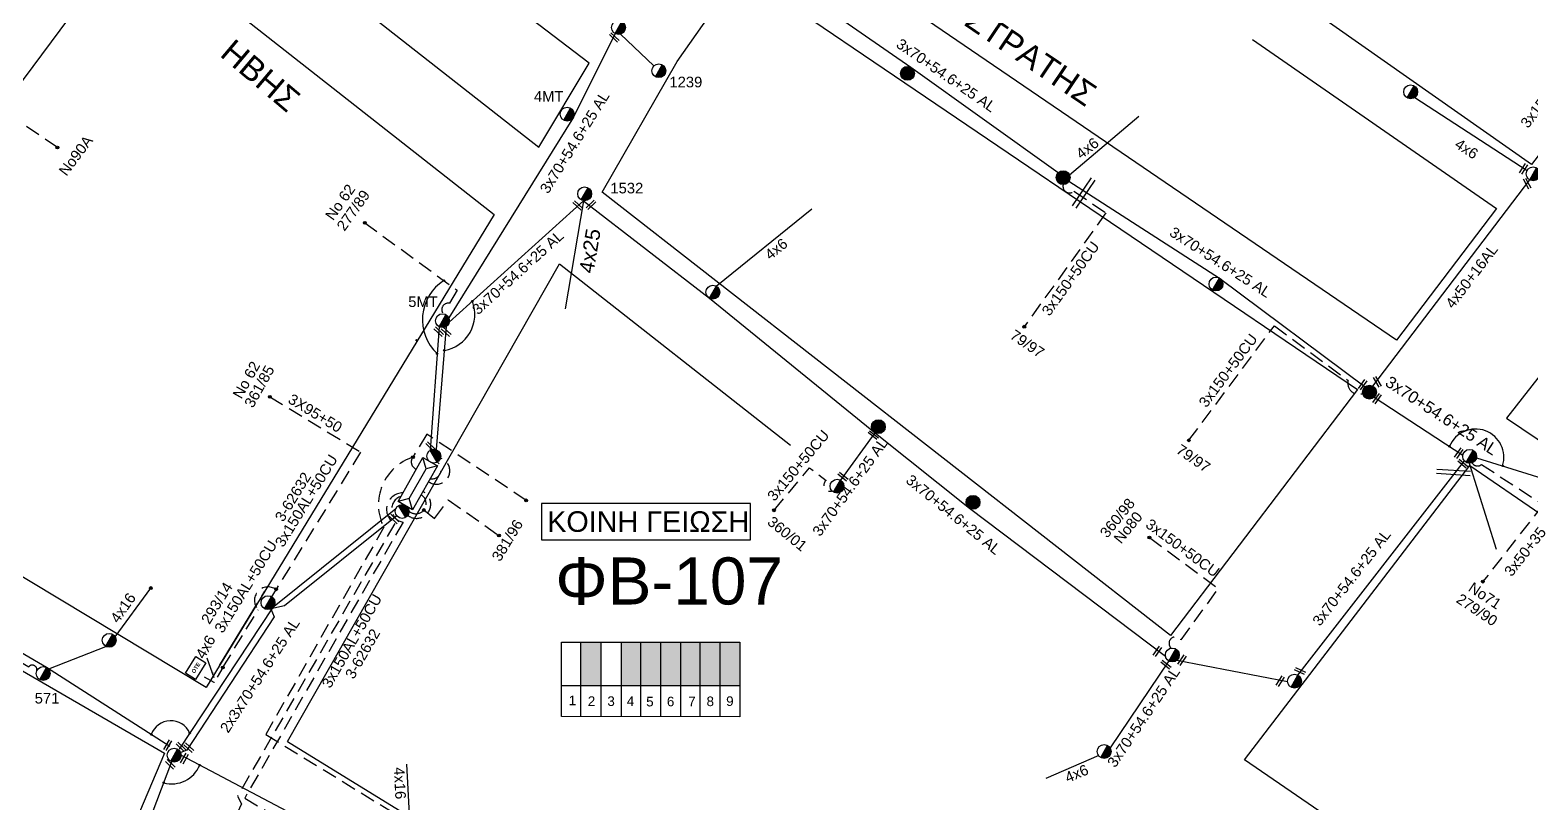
# Model space of a CAD drawing. Header units: millimetres. Extents: x 1421 to 7149, y 883 to 1925.
# Drawn here: x 6022 to 6277.3, y 1490.2 to 1621.6 of the extents above; entities that cross this region are included whole.
import ezdxf
from ezdxf.enums import TextEntityAlignment as Align

# ---------------------------------------------------------------- set-up
doc = ezdxf.new("R2010")
doc.units = ezdxf.units.MM
doc.linetypes.add('DASHED', pattern=[19.05, 12.7, -6.35])
for name, color, linetype in [('4x6', 7, 'SYN_LINE'), ('Pillar', 7, 'Continuous'), ('Pillar OTE', 7, 'Continuous'), ('Άγνωστα', 7, 'Continuous'), ('Γυμνά εναέρια ΧΤ και ΦΟΠ (3Φ)   4x50+16AL', 7, 'Continuous'), ('Εναέρια παροχή ΧΤ 4x16', 7, 'SYN_LINE'), ('Εναέρια παροχή ΧΤ 4x25', 7, 'SYN_LINE'), ('Επιγραφές - Σχήματα', 7, 'Continuous'), ('Καλωδια Χ.Τ. 3x50+35', 7, 'Continuous'), ('Καλωδια ΧΤ  3X95+50', 7, 'Continuous'), ('Καλώδια ΧΤ   3x150+50CU', 7, 'DASHED'), ('Καλώδια ΧΤ   3x150AL+50CU', 7, 'DASHED'), ('Μηχανική τομή', 7, 'Continuous'), ('Στύλος Ξύλινος', 7, 'Continuous'), ('Στύλος Ξύλινος @ 1', 7, 'Continuous'), ('Στύλος ΦΜ', 7, 'Continuous'), ('Στύλος ΦΜ @ 1', 7, 'Continuous'), ('Συνδέσεις', 7, 'Continuous'), ('Συνεστραμμένα ΧΤ   3x70+54.6+25 AL', 7, 'SYN_LINE'), ('Τομή', 7, 'Continuous'), ('Υποσταθμός εναέριος 2 στύλων', 7, 'Continuous'), ('Υποσταθμός πόλεως', 7, 'Continuous'), ('Υπόβαθρο ΔΕΗ', 7, 'Continuous'), ('Υπόγεια καλώδια Παροχών ΧΤ   4x6', 7, 'DASHED')]:
    doc.layers.add(name, color=color, linetype=linetype)
doc.styles.add('arial', font='ARIAL.TTF')
doc.styles.get("Standard").update_dxf_attribs({"font": 'ARIAL.TTF'})
doc.linetypes.add('SYN_LINE', pattern='A,0.5,-0.0001,["/\\/\\/\\/",Standard,S=0.1,R=0,X=0,Y=-0.05],-0.25', length=0.7501)
doc.dimstyles.new('ISO-25', dxfattribs={"dimtxt": 2.5, "dimasz": 2.5, "dimexe": 1.25, "dimexo": 0.625, "dimtad": 1, "dimtxsty": 'Standard', "dimcen": 2.5, "dimadec": 0, "dimazin": 0, "dimtfac": 1, "dimtmove": 0, "dimatfit": 3, "dimfxl": 1, "dimarcsym": 0})

# ---------------------------------------------------------------- blocks, each defined once
blk = doc.blocks.new('ΥΠΑΡΧΩΝ ΤΣΙΜΕΝΤΕΝΙΟΣ ΣΤΥΛΟΣ')
at = {"layer": 'Στύλος ΦΜ'}
blk.add_hatch(color=256, dxfattribs=at).paths.add_polyline_path([(-1.29, -2.28, 0.574793), (2.62, 0, 0.268822), (1.3, 2.27)])
blk.add_line((-1.29, -2.28), (1.3, 2.27), dxfattribs=at)
blk.add_circle((0, 0), 2.62, dxfattribs=at)
at = {"layer": 'Στύλος ΦΜ', "flags": 4}
for tag, p in [('ΑΡΙΘΜΟΣ', (-4.68, 8.05)), ('ΤΥΠΟΣ', (-4.91, 3.03))]:
    blk.add_attdef(tag, p, '', height=4, dxfattribs=at)
blk = doc.blocks.new('ΥΠΑΡΧΩΝ ΞΥΛΙΝΟΣ ΣΤΥΛΟΣ')
at = {"layer": 'Στύλος Ξύλινος'}
h = blk.add_hatch(color=256, dxfattribs=at)
h.paths.add_polyline_path([(-2.62, 0, 0.270008), (-1.29, -2.28), (1.3, 2.27, 0.576266)])
h.paths.add_polyline_path([(-1.29, -2.28, 0.574793), (2.62, 0, 0.268822), (1.3, 2.27)])
blk.add_line((-1.29, -2.28), (1.3, 2.27), dxfattribs=at)
blk.add_circle((0, 0), 2.62, dxfattribs=at)
at = {"layer": 'Στύλος Ξύλινος', "flags": 4}
for tag, p in [('ΑΡΙΘΜΟΣ', (-4.91, 8.6)), ('ΤΥΠΟΣ', (-4.85, 3.39))]:
    blk.add_attdef(tag, p, '', height=4, dxfattribs=at)
blk = doc.blocks.new('ΥΠΟΣΤΑΘΜΟΣ ΕΝΑΕΡΙΟΣ ΕΠΙ 2 ΣΤΥΛΩΝ')
at = {"layer": 'Υποσταθμός εναέριος 2 στύλων', "linetype": 'Continuous'}
for points in [[(-11.97, -2.11, 0.574793), (-8.45, -0.07, 0.268822), (-9.64, 1.98)], [(9.68, -2.15, 0.574793), (13.19, -0.1, 0.268822), (12.01, 1.95)]]:
    blk.add_hatch(color=256, dxfattribs=at).paths.add_polyline_path(points)
for p, q in [((-11.97, -2.11), (-9.64, 1.98)), ((9.68, -2.15), (12.01, 1.95))]:
    blk.add_line(p, q, dxfattribs=at)
for centre in [(-10.81, -0.07), (10.84, -0.1)]:
    blk.add_circle(centre, 2.36, dxfattribs=at)
at = {"layer": 'Υποσταθμός πόλεως', "linetype": 'Continuous', "ltscale": 40}
blk.add_lwpolyline([(-8.57, 2.82), (8.57, 2.82), (8.57, -2.82), (-8.57, -2.82)], close=True, dxfattribs=at)
for points in [[(-5.75, 0), (-8.57, 2.82)], [(-8.57, -2.82), (-5.75, 0)], [(-5.75, 0), (5.75, 0)], [(5.75, 0), (8.57, 2.82)], [(8.57, -2.82), (5.75, 0)]]:
    blk.add_lwpolyline(points, dxfattribs=at)
at = {"layer": 'Υποσταθμός εναέριος 2 στύλων', "ltscale": 40, "flags": 1}
for tag, p in [('ΜΕΤΑΣΧΗΜΑΤΙΣΜΟΣ', (14.09, 2.51)), ('ΙΣΧΥΣ', (14.07, -0.28)), ('ΑΡΙΘΜΟΣ', (14.19, -3))]:
    blk.add_attdef(tag, p, '', height=1.8, dxfattribs=at)
blk = doc.blocks.new('_ΣΥΝΔΕΣΗ')
at = {"layer": 'Συνδέσεις', "linetype": 'SYN_LINE', "ltscale": 40}
blk.add_hatch(color=256, dxfattribs=at).paths.add_polyline_path([(0.5, -0.01, 1), (-0.5, -0.01, 1)])
at = {"layer": 'Συνδέσεις'}
blk.add_circle((0, -0.01), 0.5, dxfattribs=at)
blk = doc.blocks.new('ΜΗΧΑΝΙΚΗ ΤΟΜΗ')
at = {"layer": 'Μηχανική τομή', "ltscale": 40}
for p, q in [((-3.7, 1.2), (3.9, 1.2)), ((3.9, -0.4), (-3.7, -0.4))]:
    blk.add_line(p, q, dxfattribs=at)
blk = doc.blocks.new('ΤΟΜΗ')
at = {"layer": 'Τομή', "ltscale": 40}
for p, q in [((10.9, 0.2), (-12.1, 0.2)), ((10.9, -2.6), (-12.1, -2.6))]:
    blk.add_line(p, q, dxfattribs=at)
blk = doc.blocks.new('PILLAR ΟΤΕ')
at = {"layer": 'Pillar OTE', "ltscale": 40}
blk.add_lwpolyline([(-3.31, 2.02), (3.39, 2.02), (3.39, -1.99), (-3.31, -1.99)], close=True, dxfattribs=at)
at = {"layer": 'Pillar OTE', "insert": (-1.81, 0.71), "char_height": 1.3575, "width": 109.961, "attachment_point": 1}
blk.add_mtext('{\\fArial|b1|i0|c161|p34;OTE}', dxfattribs=at)

msp = doc.modelspace()

# ---------------------------------------------------------------- hatches: boundary and pattern name
at = {"layer": 'Pillar', "linetype": 'DASHED', "lineweight": -3, "ltscale": 0.2}
h = msp.add_hatch(color=27, dxfattribs=at)
h.dxf.hatch_style = 1
h.paths.add_polyline_path([(6115.73, 1510.17), (6119.12, 1510.16), (6119.12, 1517.54), (6115.73, 1517.54)])
h = msp.add_hatch(color=30, dxfattribs=at)
h.dxf.hatch_style = 1
h.paths.add_polyline_path([(6122.61, 1510.09), (6125.9, 1510.09), (6125.9, 1517.46), (6122.61, 1517.46)])
h = msp.add_hatch(color=5, dxfattribs=at)
h.dxf.hatch_style = 1
h.paths.add_polyline_path([(6129.29, 1517.52), (6125.91, 1517.52), (6125.91, 1510.15), (6129.29, 1510.15)])
h = msp.add_hatch(color=85, dxfattribs=at)
h.dxf.hatch_style = 1
h.paths.add_polyline_path([(6132.81, 1517.48), (6129.37, 1517.48), (6129.37, 1510.12), (6132.81, 1510.11)])
h = msp.add_hatch(color=6, dxfattribs=at)
h.dxf.hatch_style = 1
h.paths.add_polyline_path([(6136.09, 1517.52), (6132.7, 1517.52), (6132.7, 1510.14), (6136.09, 1510.13)])
h = msp.add_hatch(color=50, dxfattribs=at)
h.dxf.hatch_style = 1
h.paths.add_polyline_path([(6139.48, 1517.51), (6136.09, 1517.51), (6136.09, 1510.13), (6139.48, 1510.13)])
h = msp.add_hatch(color=133, dxfattribs=at)
h.dxf.hatch_style = 1
h.paths.add_polyline_path([(6142.76, 1517.53), (6139.38, 1517.53), (6139.38, 1510.15), (6142.76, 1510.14)])

# ---------------------------------------------------------------- linework, layer by layer
at = {"layer": '4x6', "color": 151, "lineweight": -3, "ltscale": 0.2}
msp.add_lwpolyline([(6257.53, 1610.13), (6276.64, 1597.7)], dxfattribs=at)
at = {"layer": '4x6', "color": 30, "lineweight": -3, "ltscale": 0.2}
msp.add_lwpolyline([(6198.8, 1596.99), (6210.63, 1606.94)], dxfattribs=at)
at = {"layer": '4x6', "color": 36, "lineweight": -3, "ltscale": 0.2}
for points in [[(6138.75, 1578.06), (6155, 1591.21)], [(6203.78, 1498.25), (6194.77, 1494.39)]]:
    msp.add_lwpolyline(points, dxfattribs=at)
at = {"layer": 'Pillar', "lineweight": -3, "ltscale": 40}
for points in [[(6112.4, 1504.9), (6112.4, 1517.54), (6142.74, 1517.54), (6142.74, 1504.87), (6112.4, 1504.9)], [(6115.73, 1504.9), (6115.73, 1517.54)], [(6119.17, 1504.89), (6119.17, 1517.54)], [(6122.61, 1504.89), (6122.61, 1517.54)], [(6125.91, 1504.89), (6125.91, 1517.54)], [(6129.29, 1504.88), (6129.29, 1517.54)], [(6132.69, 1504.88), (6132.69, 1517.54)], [(6136.03, 1504.88), (6136.03, 1517.54)], [(6139.41, 1504.87), (6139.42, 1517.54)], [(6112.4, 1510.18), (6142.74, 1510.15)]]:
    msp.add_lwpolyline(points, dxfattribs=at)
at = {"layer": 'Άγνωστα', "linetype": 'Continuous', "ltscale": 0.2}
for points in [[(6054.27, 1513.58), (6060.73, 1524.18)], [(6061.46, 1525.38), (6061.98, 1526.23)]]:
    msp.add_lwpolyline(points, dxfattribs=at)
at = {"layer": 'Γυμνά εναέρια ΧΤ και ΦΟΠ (3Φ)   4x50+16AL', "color": 151, "lineweight": -3, "ltscale": 0.2}
msp.add_lwpolyline([(6250.42, 1561.06), (6277.09, 1596.12)], dxfattribs=at)
at = {"layer": 'Γυμνά εναέρια ΧΤ και ΦΟΠ (3Φ)   4x50+16AL', "color": 6, "lineweight": -3, "ltscale": 0.1}
msp.add_lwpolyline([(6012.11, 1419.17), (6026.48, 1448.16), (6034.8, 1467.3), (6046.13, 1497.23)], dxfattribs=at)
at = {"layer": 'Εναέρια παροχή ΧΤ 4x16', "color": 133, "lineweight": -3, "ltscale": 10}
msp.add_lwpolyline([(6036.53, 1518.43), (6042.56, 1526.74)], dxfattribs=at)
at = {"layer": 'Εναέρια παροχή ΧΤ 4x16', "lineweight": -3, "ltscale": 0.1}
msp.add_lwpolyline([(6086.07, 1496.79), (6086.56, 1487.25)], dxfattribs=at)
at = {"layer": 'Εναέρια παροχή ΧΤ 4x25', "color": 36, "lineweight": -3, "ltscale": 0.2}
msp.add_lwpolyline([(6116.15, 1592.58), (6113.03, 1574.21)], dxfattribs=at)
at = {"layer": 'Επιγραφές - Σχήματα', "color": 190, "lineweight": -3}
msp.add_lwpolyline([(6109.03, 1534.96), (6144.54, 1534.96), (6144.54, 1541.13), (6109.03, 1541.13)], close=True, dxfattribs=at)
at = {"layer": 'Καλωδια Χ.Τ. 3x50+35', "color": 151, "linetype": 'DASHED', "lineweight": -3, "ltscale": 0.2}
msp.add_lwpolyline([(6267.29, 1548.01, 0.46441), (6268.89, 1547.73), (6279.4, 1540.93), (6269.13, 1527.83)], format="xyb", dxfattribs=at)
at = {"layer": 'Καλωδια ΧΤ  3X95+50', "color": 133, "linetype": 'DASHED', "lineweight": -3, "ltscale": 0.2}
msp.add_line((6062.82, 1559.23), (6078.25, 1549.83), dxfattribs=at)
at = {"layer": 'Καλώδια ΧΤ   3x150+50CU', "color": 6, "lineweight": -3, "ltscale": 0.2}
msp.add_lwpolyline([(6026.68, 1601.61), (6016.41, 1608.56, -0.639816), (6016.86, 1609.87)], format="xyb", dxfattribs=at)
at = {"layer": 'Καλώδια ΧΤ   3x150+50CU', "color": 151, "lineweight": -3, "ltscale": 0.2}
for points in [[(6197.74, 1595.32, 0.741533), (6199.58, 1594.18), (6205.02, 1590.49), (6191.13, 1571.16)], [(6219.12, 1551.85), (6233.66, 1571.31), (6246.2, 1562.04, 0.605024), (6248.68, 1559.8)]]:
    msp.add_lwpolyline(points, format="xyb", dxfattribs=at)
at = {"layer": 'Καλώδια ΧΤ   3x150+50CU', "color": 36, "lineweight": -3, "ltscale": 0.2, "flags": 128}
for points in [[(6148.56, 1539.95), (6154.62, 1547.18), (6157.41, 1545.03, 0.81894), (6158.42, 1543.24)], [(6212.4, 1535.31), (6224.11, 1526.69), (6217.78, 1517.96, 1.123943), (6216.1, 1516.52)]]:
    msp.add_lwpolyline(points, format="xyb", dxfattribs=at)
at = {"layer": 'Καλώδια ΧΤ   3x150AL+50CU', "color": 133, "lineweight": -3, "ltscale": 0.2}
msp.add_line((6078.25, 1549.83), (6063.1, 1525.25), dxfattribs=at)
at = {"layer": 'Καλώδια ΧΤ   3x150AL+50CU', "color": 30, "lineweight": -3, "ltscale": 0.2}
msp.add_lwpolyline([(6078.97, 1588.82), (6094.67, 1577.35), (6093.38, 1575.13, 0.710533), (6092.3, 1573.35)], format="xyb", dxfattribs=at)
at = {"layer": 'Καλώδια ΧΤ   3x150AL+50CU', "color": 5, "lineweight": -3, "ltscale": 0.2}
msp.add_lwpolyline([(6106.41, 1541.64), (6089.52, 1552.9), (6087.15, 1548.98), (6087.15, 1548.98, 0.518634), (6087.74, 1546.93)], format="xyb", dxfattribs=at)
at = {"layer": 'Καλώδια ΧΤ   3x150AL+50CU', "color": 50, "lineweight": -3, "ltscale": 0.2}
msp.add_lwpolyline([(6085.1, 1542.31, 0.791307), (6085.46, 1537.94), (6058.55, 1491.04), (6085.6, 1474.89, 0.797278), (6087.02, 1475.1)], format="xyb", dxfattribs=at)
at = {"layer": 'Καλώδια ΧΤ   3x150AL+50CU', "color": 6, "lineweight": -3, "ltscale": 0.2}
msp.add_lwpolyline([(6089.01, 1540.01), (6090.83, 1538.57), (6093.14, 1541.75), (6101.78, 1535.66)], dxfattribs=at)
at = {"layer": 'Καλώδια ΧΤ   3x150AL+50CU', "color": 85, "lineweight": -3, "ltscale": 0.2}
msp.add_lwpolyline([(6084.06, 1537.69), (6057.32, 1491.36), (6058, 1490.05), (6025.69, 1420.14), (6030.94, 1417.5)], dxfattribs=at)
at = {"layer": 'Καλώδια ΧΤ   3x150AL+50CU', "color": 5, "lineweight": -3, "ltscale": 0.2}
msp.add_lwpolyline([(6082.2, 1537.06), (6062.11, 1501.86), (6086.13, 1487.15)], dxfattribs=at)
at = {"layer": 'Καλώδια ΧΤ   3x150AL+50CU', "color": 133, "lineweight": -3, "ltscale": 0.2}
for points in [[(6054.83, 1513.24), (6060.81, 1523.05, -0.911595), (6063.86, 1526.48)], [(6007.7, 1501.31), (6016.46, 1516.44), (6021.81, 1513.34, -0.80533), (6023.18, 1512.7, 0.175937)]]:
    msp.add_lwpolyline(points, format="xyb", dxfattribs=at)
at = {"layer": 'Καλώδια ΧΤ   3x150AL+50CU', "color": 5, "lineweight": -3, "ltscale": 0.2}
msp.add_arc((6089.78, 1540.9), 8.5, 108.0093, 206.8576, dxfattribs=at)
at = {"layer": 'Καλώδια ΧΤ   3x150AL+50CU', "color": 85, "lineweight": -3, "ltscale": 0.2}
msp.add_arc((6085.46, 1540.11), 2.8, 90.2631, 240.0363, dxfattribs=at)
at = {"layer": 'Συνεστραμμένα ΧΤ   3x70+54.6+25 AL', "color": 30, "lineweight": -3, "ltscale": 20}
for points in [[(6196.87, 1597.31), (6171.85, 1615.24), (6145.73, 1633.29)], [(6114.44, 1606.8), (6093.25, 1572.65)], [(6091.59, 1571.16), (6090.08, 1550.17)]]:
    msp.add_lwpolyline(points, dxfattribs=at)
at = {"layer": 'Συνεστραμμένα ΧΤ   3x70+54.6+25 AL', "color": 30, "lineweight": -3, "ltscale": 10}
for points in [[(6121.52, 1621), (6114.44, 1606.8)], [(6122.44, 1620.89), (6128.11, 1615.48)]]:
    msp.add_lwpolyline(points, dxfattribs=at)
at = {"layer": 'Συνεστραμμένα ΧΤ   3x70+54.6+25 AL', "color": 151, "lineweight": -3, "ltscale": 20}
for points in [[(6198.73, 1595.89), (6224.31, 1579.43), (6249.11, 1560.96)], [(6250.65, 1559.18), (6265.73, 1549.34)], [(6266.81, 1547.94), (6271.37, 1533.35)], [(6268.04, 1548.88), (6289.52, 1542.18)]]:
    msp.add_lwpolyline(points, dxfattribs=at)
at = {"layer": 'Συνεστραμμένα ΧΤ   3x70+54.6+25 AL', "color": 36, "lineweight": -3, "ltscale": 20}
for points in [[(6093.33, 1571.95), (6116.15, 1592.58), (6137.59, 1576.02), (6166.09, 1552.84)], [(6092.83, 1571.2), (6091.09, 1550.26)], [(6166.09, 1552.84), (6181.83, 1540.29), (6215.15, 1515.14)], [(6237.68, 1511.93), (6265.99, 1548.35)], [(6215.73, 1514.34), (6205.73, 1499.57)], [(6217.1, 1514.49), (6235.91, 1510.84)]]:
    msp.add_lwpolyline(points, dxfattribs=at)
at = {"layer": 'Συνεστραμμένα ΧΤ   3x70+54.6+25 AL', "color": 36, "lineweight": -3, "ltscale": 12}
msp.add_lwpolyline([(6165.72, 1553.14), (6159.87, 1545.06)], dxfattribs=at)
at = {"layer": 'Συνεστραμμένα ΧΤ   3x70+54.6+25 AL', "color": 133, "linetype": 'SYN_LINE', "lineweight": -3, "ltscale": 20}
msp.add_lwpolyline([(6045.8, 1499.83), (6024.84, 1513.23), (5988.51, 1534.45), (5959.96, 1549.03)], dxfattribs=at)
at = {"layer": 'Συνεστραμμένα ΧΤ   3x70+54.6+25 AL', "color": 133, "lineweight": -3, "ltscale": 20}
msp.add_lwpolyline([(6084.22, 1540.22), (6063.25, 1523.36)], dxfattribs=at)
at = {"layer": 'Συνεστραμμένα ΧΤ   3x70+54.6+25 AL', "color": 6, "lineweight": -3, "ltscale": 20}
for points in [[(6084.42, 1539), (6065.33, 1523.7), (6062.97, 1523.18), (6063.56, 1521.85), (6048.71, 1499.2), (6046.55, 1498.34)], [(6047.72, 1498.31), (6088.61, 1476.74), (6123, 1454.25)]]:
    msp.add_lwpolyline(points, dxfattribs=at)
at = {"layer": 'Συνεστραμμένα ΧΤ   3x70+54.6+25 AL', "color": 133, "linetype": 'SYN_LINE', "lineweight": -3, "ltscale": 15}
msp.add_lwpolyline([(6063.25, 1523.36), (6047.4, 1499.38)], dxfattribs=at)
at = {"layer": 'Συνεστραμμένα ΧΤ   3x70+54.6+25 AL', "color": 133, "lineweight": -3, "ltscale": 10}
msp.add_lwpolyline([(6025.21, 1512.99), (6034.92, 1516.83)], dxfattribs=at)
at = {"layer": 'Συνεστραμμένα ΧΤ   3x70+54.6+25 AL', "color": 36, "linetype": 'DASHED', "lineweight": -3, "ltscale": 0.2}
msp.add_arc((6091.16, 1546.66), 2.27, 232.9959, 73.1445, dxfattribs=at)
at = {"layer": 'Συνεστραμμένα ΧΤ   3x70+54.6+25 AL', "color": 32, "linetype": 'DASHED', "lineweight": -3, "ltscale": 0.2}
msp.add_arc((6090.39, 1546.87), 1.56, 258.2488, 54.9592, dxfattribs=at)
at = {"layer": 'Συνεστραμμένα ΧΤ   3x70+54.6+25 AL', "color": 133, "linetype": 'DASHED', "lineweight": -3, "ltscale": 0.2}
msp.add_arc((6087.77, 1540.99), 2.41, 231.7796, 64.0484, dxfattribs=at)
at = {"layer": 'Συνεστραμμένα ΧΤ   3x70+54.6+25 AL', "color": 6, "linetype": 'DASHED', "lineweight": -3, "ltscale": 0.2}
msp.add_arc((6087.65, 1541.1), 1.74, 228.0527, 57.9479, dxfattribs=at)
at = {"layer": 'Υπόβαθρο ΔΕΗ', "lineweight": -3, "ltscale": 0.2}
for points in [[(6229.97, 1619.97), (6271.43, 1591.28), (6254.44, 1568.88), (6149.19, 1640.61), (6197, 1708.62), (6303.11, 1632.34), (6277.39, 1598.75), (6239.8, 1625.07)], [(6108.56, 1601.67), (6117.12, 1615.97), (6057.36, 1661.5), (6047.91, 1649.24), (6108.56, 1601.67)], [(5977.35, 1554.73), (6039.61, 1638.42), (6100.97, 1590.26), (6051.98, 1509.82), (5977.35, 1554.73)], [(6119.31, 1594.01), (6132.09, 1616.23), (6142.88, 1631.61), (6247.81, 1560.46), (6215.98, 1518.69), (6119.31, 1594.01)], [(6065.83, 1500.63), (6112.09, 1581.83), (6151.39, 1551.01)], [(6290.78, 1578.09), (6273.12, 1555.61), (6332.8, 1515.47), (6348.61, 1537.95), (6290.78, 1578.09)], [(6228.57, 1497.54), (6266.91, 1547.56)], [(6266.91, 1547.56), (6327.28, 1506.2)], [(6044.9, 1498.68), (6015.53, 1429.53), (5956.79, 1472.03), (5965.4, 1536.46), (5975.52, 1538.82), (6044.9, 1498.68)], [(6327.28, 1506.2), (6306.87, 1471.25), (6299.34, 1449.04), (6228.57, 1497.54)], [(6065.83, 1500.63), (6159.87, 1442.81), (6193.99, 1488.87)]]:
    msp.add_lwpolyline(points, dxfattribs=at)
at = {"layer": 'Υπόβαθρο ΔΕΗ', "lineweight": -3}
for centre, radius, start, end in [((6096.63, 1572.35), 7.87, 122.3833, 227.0368), ((6091.46, 1573.26), 6.22, 279.6044, 21.1142), ((6267.88, 1548.94), 4.82, 342.5358, 156.9074), ((6045.97, 1500.66), 3.53, 24.0277, 160.4462), ((6046.1, 1498.65), 5.2, 255.0662, 337.3162)]:
    msp.add_arc(centre, radius, start, end, dxfattribs=at)
at = {"layer": 'Υπόγεια καλώδια Παροχών ΧΤ   4x6', "color": 133, "lineweight": -3, "ltscale": 0.15}
msp.add_lwpolyline([(6054.83, 1513.24), (6053.34, 1510.66), (6050.81, 1512.11)], dxfattribs=at)

# ---------------------------------------------------------------- block references
at = {"layer": 'Pillar OTE', "xscale": 0.5, "yscale": 0.5, "zscale": 0.5, "rotation": 57.98941344499113}
msp.add_blockref('PILLAR ΟΤΕ', (6050.21, 1513.11), dxfattribs=at)
at = {"layer": 'Μηχανική τομή', "lineweight": -3}
for p, xscale, yscale, zscale, rotation in [((6121.3, 1620.25), 0.2499999999978416, 0.2499999999978416, 0.2499999999978416, 316.8685441953186), ((6275.95, 1598.06), 0.2499999999965427, 0.2499999999965427, 0.2499999999965427, 237.7496994233401), ((6276.55, 1595.46), 0.2499999999969007, 0.2499999999969007, 0.2499999999969007, 299.5896984961217), ((6115.11, 1591.72), 0.2499999999978415, 0.2499999999978415, 0.2499999999978415, 316.8685441953186), ((6117.37, 1591.96), 0.2499999999975578, 0.2499999999975578, 0.2499999999975578, 224.0036335082784), ((6091.45, 1570.26), 0.2499999999978415, 0.2499999999978415, 0.2499999999978415, 316.8685441953186), ((6092.71, 1570.26), 0.2499999999978415, 0.2499999999978415, 0.2499999999978415, 316.8685441953186), ((6251.08, 1561.76), 0.2499999999969007, 0.2499999999969007, 0.2499999999969007, 299.5896984961217), ((6248.6, 1561.38), 0.2499999999970767, 0.2499999999970767, 0.2499999999970767, 234.196456076747), ((6251.07, 1559.01), 0.2499999999970767, 0.2499999999970767, 0.2499999999970767, 234.196456076747), ((6165.52, 1552.78), 0.2499999999971829, 0.2499999999971829, 0.2499999999971829, 141.3609421066782), ((6090.07, 1550.74), 0.2499999999978415, 0.2499999999978415, 0.2499999999978415, 316.8685441953186), ((6264.96, 1549.74), 0.2499999999970767, 0.2499999999970767, 0.2499999999970767, 234.196456076747), ((6265.78, 1547.93), 0.2499999999966807, 0.2499999999966807, 0.2499999999966807, 139.9567812827366), ((6160.38, 1545.74), 0.2499999999971829, 0.2499999999971829, 0.2499999999971829, 141.3609421066782), ((6083.85, 1538.42), 0.2499999999978415, 0.2499999999978415, 0.2499999999978415, 316.8685441953186), ((6213.7, 1516.06), 0.2499999999970818, 0.2499999999970818, 0.2499999999970818, 235.878608052244), ((6215.3, 1513.79), 0.2499999999971829, 0.2499999999971829, 0.2499999999971829, 141.3609421066782), ((6217.88, 1514.54), 0.2499999999970818, 0.2499999999970818, 0.2499999999970818, 235.878608052244), ((6234.58, 1510.98), 0.2499999999970818, 0.2499999999970818, 0.2499999999970818, 235.878608052244), ((6238.09, 1512.72), 0.249999999997282, 0.249999999997282, 0.249999999997282, 155.1788894390162), ((6045.35, 1500.11), 0.2499999999982921, 0.2499999999982921, 0.2499999999982921, 239.6355906988034), ((6047.62, 1499.71), 0.2499999999978415, 0.2499999999978415, 0.2499999999978415, 316.8685441953186), ((6048.22, 1497.8), 0.2499999999982921, 0.2499999999982921, 0.2499999999982921, 239.6355906988034), ((6048.94, 1499.55), 0.2499999999978415, 0.2499999999978415, 0.2499999999978415, 316.8685441953186), ((6045.81, 1496.72), 0.2499999999978415, 0.2499999999978415, 0.2499999999978415, 316.8685441953186)]:
    msp.add_blockref('ΜΗΧΑΝΙΚΗ ΤΟΜΗ', p, dxfattribs=dict(at, xscale=xscale, yscale=yscale, zscale=zscale, rotation=rotation))
at = {"layer": 'Στύλος Ξύλινος @ 1', "lineweight": -3, "ltscale": 40, "xscale": 0.4499999999998181, "yscale": 0.4499999999998181, "zscale": 0.4499999999998181}
for p in [(6171.26, 1614.22), (6197.73, 1596.5), (6249.83, 1560.04), (6166.31, 1554.16), (6182.41, 1541.31)]:
    msp.add_blockref('ΥΠΑΡΧΩΝ ΞΥΛΙΝΟΣ ΣΤΥΛΟΣ', p, dxfattribs=at)
at = {"layer": 'Στύλος ΦΜ @ 1', "lineweight": -3, "ltscale": 40}
ref = msp.add_blockref('ΥΠΑΡΧΩΝ ΤΣΙΜΕΝΤΕΝΙΟΣ ΣΤΥΛΟΣ', (6122.11, 1622.02), dxfattribs=dict(at, xscale=0.4499999999998181, yscale=0.4499999999998181, zscale=0.4499999999998181))
ref.add_attrib('ΑΡΙΘΜΟΣ', '3MT', (6120.09, 1628.92), dxfattribs={"layer": 'Στύλος ΦΜ', "height": 1.8, "flags": 4})
ref = msp.add_blockref('ΥΠΑΡΧΩΝ ΤΣΙΜΕΝΤΕΝΙΟΣ ΣΤΥΛΟΣ', (6128.97, 1614.67), dxfattribs=dict(at, xscale=0.4499999999998181, yscale=0.4499999999998181, zscale=0.4499999999998181))
ref.add_attrib('ΑΡΙΘΜΟΣ', '1239', (6130.77, 1611.85), dxfattribs={"layer": 'Στύλος ΦΜ', "height": 1.8, "flags": 4})
ref = msp.add_blockref('ΥΠΑΡΧΩΝ ΤΣΙΜΕΝΤΕΝΙΟΣ ΣΤΥΛΟΣ', (6113.37, 1607.28), dxfattribs=dict(at, xscale=0.4499999999998181, yscale=0.4499999999998181, zscale=0.4499999999998181))
ref.add_attrib('ΑΡΙΘΜΟΣ', '4MT', (6107.72, 1609.4), dxfattribs={"layer": 'Στύλος ΦΜ', "height": 1.8, "flags": 4})
at = {"layer": 'Στύλος ΦΜ @ 1', "lineweight": -3, "ltscale": 40, "xscale": 0.4499999999998181, "yscale": 0.4499999999998181, "zscale": 0.4499999999998181}
for p in [(6256.84, 1611.09), (6277.67, 1597.14), (6138.17, 1577.04), (6223.73, 1578.41), (6266.88, 1549.12), (6159.28, 1544.04), (6062.49, 1524.25), (6035.5, 1517.86), (6216.31, 1515.36), (6237.09, 1510.91), (6046.55, 1498.34), (6204.72, 1498.96)]:
    msp.add_blockref('ΥΠΑΡΧΩΝ ΤΣΙΜΕΝΤΕΝΙΟΣ ΣΤΥΛΟΣ', p, dxfattribs=at)
at = {"layer": 'Στύλος ΦΜ @ 1', "lineweight": -3, "ltscale": 40}
ref = msp.add_blockref('ΥΠΑΡΧΩΝ ΤΣΙΜΕΝΤΕΝΙΟΣ ΣΤΥΛΟΣ', (6116.35, 1593.74), dxfattribs=dict(at, xscale=0.4499999999998181, yscale=0.4499999999998181, zscale=0.4499999999998181))
ref.add_attrib('ΑΡΙΘΜΟΣ', '1532', (6120.73, 1593.82), dxfattribs={"layer": 'Στύλος ΦΜ', "height": 1.8, "flags": 4})
ref = msp.add_blockref('ΥΠΑΡΧΩΝ ΤΣΙΜΕΝΤΕΝΙΟΣ ΣΤΥΛΟΣ', (6092.17, 1572.18), dxfattribs=dict(at, xscale=0.4499999999998181, yscale=0.4499999999998181, zscale=0.4499999999998181))
ref.add_attrib('ΑΡΙΘΜΟΣ', '5MT', (6086.35, 1574.51), dxfattribs={"layer": 'Στύλος ΦΜ', "height": 1.8, "flags": 4})
ref = msp.add_blockref('ΥΠΑΡΧΩΝ ΤΣΙΜΕΝΤΕΝΙΟΣ ΣΤΥΛΟΣ', (6024.25, 1512.2), dxfattribs=dict(at, xscale=0.4499999999998181, yscale=0.4499999999998181, zscale=0.4499999999998181))
ref.add_attrib('ΑΡΙΘΜΟΣ', '571', (6022.82, 1507.11), dxfattribs={"layer": 'Στύλος ΦΜ', "height": 1.8, "flags": 4})
at = {"layer": 'Συνδέσεις', "lineweight": -3}
for p, xscale, yscale, zscale in [((6026.68, 1601.62), 0.4777242751392805, 0.4777242751392805, 0.4777242751392805), ((6078.97, 1588.83), 0.4777242751392805, 0.4777242751392805, 0.4777242751392805), ((6092.41, 1579.01), 0.25, 0.25, 0.25), ((6097.26, 1575.51), 0.25, 0.25, 0.25), ((6191.13, 1571.16), 0.4777242751392805, 0.4777242751392805, 0.4777242751392805), ((6087.77, 1568.86), 0.25, 0.25, 0.25), ((6091.26, 1566.59), 0.25, 0.25, 0.25), ((6092.5, 1567.14), 0.25, 0.25, 0.25), ((6062.82, 1559.23), 0.4777242751392805, 0.4777242751392805, 0.4777242751392805), ((6219.12, 1551.85), 0.4777242751392805, 0.4777242751392805, 0.4777242751392805), ((6263.44, 1550.84), 0.25, 0.25, 0.25), ((6087.15, 1548.98), 0.4777242751392805, 0.4777242751392805, 0.4777242751392805), ((6272.48, 1547.52), 0.25, 0.25, 0.25), ((6089.01, 1540.01), 0.4777242751392805, 0.4777242751392805, 0.4777242751392805), ((6106.42, 1541.65), 0.4777242751392805, 0.4777242751392805, 0.4777242751392805), ((6148.56, 1539.96), 0.4777242751392805, 0.4777242751392805, 0.4777242751392805), ((6101.78, 1535.67), 0.4777242751392805, 0.4777242751392805, 0.4777242751392805), ((6212.4, 1535.32), 0.4777242751392805, 0.4777242751392805, 0.4777242751392805), ((6042.56, 1526.74), 0.4777242751392805, 0.4777242751392805, 0.4777242751392805), ((6063.89, 1526.53), 0.4777242751392805, 0.4777242751392805, 0.4777242751392805), ((6269.13, 1527.83), 0.4777242751392805, 0.4777242751392805, 0.4777242751392805), ((6054.83, 1513.24), 0.4777242751392805, 0.4777242751392805, 0.4777242751392805), ((6042.65, 1501.84), 0.25, 0.25, 0.25), ((6049.2, 1502.09), 0.25, 0.25, 0.25), ((6050.9, 1496.64), 0.25, 0.25, 0.25), ((6044.77, 1493.65), 0.25, 0.25, 0.25)]:
    msp.add_blockref('_ΣΥΝΔΕΣΗ', p, dxfattribs=dict(at, xscale=xscale, yscale=yscale, zscale=zscale))
at = {"layer": 'Τομή', "lineweight": -3}
for p, xscale, yscale, zscale, rotation in [((6201.42, 1593.62), 0.2500000000007785, 0.2500000000007785, 0.2500000000007785, 235.8731991885383), ((6264.3, 1546.65), 0.2500000000000979, 0.2500000000000979, 0.2500000000000979, 356.3926433185568)]:
    msp.add_blockref('ΤΟΜΗ', p, dxfattribs=dict(at, xscale=xscale, yscale=yscale, zscale=zscale, rotation=rotation))
at = {"layer": 'Υποσταθμός εναέριος 2 στύλων', "lineweight": -3, "xscale": 0.5000000000000193, "yscale": 0.5000000000000193, "zscale": 0.5000000000000193, "rotation": 60.3298903638359}
msp.add_blockref('ΥΠΟΣΤΑΘΜΟΣ ΕΝΑΕΡΙΟΣ ΕΠΙ 2 ΣΤΥΛΩΝ', (6087.96, 1544.48), dxfattribs=at)

# ---------------------------------------------------------------- texts
at = {"lineweight": -3, "ltscale": 40, "char_height": 4, "width": 64.8866, "attachment_point": 1, "style": 'arial'}
for s, insert, rotation in [('ΛΥΣΙΣΤΡΑΤΗΣ', (6172.59, 1632.82), 326), ('ΗΒΗΣ', (6056.72, 1620.32), 319.7464)]:
    msp.add_mtext(s, dxfattribs=dict(at, insert=insert, rotation=rotation))
at = {"layer": 'Pillar', "lineweight": -3, "ltscale": 30, "char_height": 1.63, "width": 11.2573, "attachment_point": 1}
for s, insert in [('1', (6113.65, 1508.46)), ('2', (6116.89, 1508.33)), ('3', (6120.22, 1508.33)), ('4', (6123.52, 1508.33)), ('5', (6126.82, 1508.25)), ('6', (6130.34, 1508.27)), ('7', (6133.97, 1508.27)), ('8', (6137.09, 1508.3)), ('9', (6140.42, 1508.33))]:
    msp.add_mtext(s, dxfattribs=dict(at, insert=insert))
at = {"layer": 'Άγνωστα', "lineweight": -3, "ltscale": 0.1}
for s, height, rotation, p in [('3x70+54.6+25 AL', 1.8, 325.3531, (6177.85, 1613.9)), ('3x150AL+50CU', 1.8, 52.2195, (6281.54, 1612.36)), ('3x70+54.6+25 AL', 1.8, 57.9389, (6114.65, 1602.52)), ('No90A', 1.8, 53.1007, (6029.81, 1600.25)), ('4x6', 1.8, 37.8896, (6201.85, 1601.5)), ('4x6', 1.8, 326.9529, (6266.36, 1601.4)), ('No 62', 1.8, 54.7338, (6074.77, 1592.34)), ('277/89', 1.8, 54.7338, (6077, 1590.94)), ('3x70+54.6+25 AL', 1.8, 327.2387, (6224.49, 1582.13)), ('3x70+54.6+25 AL', 1.8, 42.0975, (6104.99, 1580.39)), ('4x25', 2.5, 80.3509, (6117.24, 1584.06)), ('4x6', 1.8, 38.9712, (6148.93, 1584.37)), ('3x150+50CU', 1.8, 54.3134, (6198.99, 1579.35)), ('4x50+16AL', 1.8, 52.7393, (6267.2, 1579.74)), ('79/97', 1.8, 325.6466, (6191.64, 1568.27)), ('3x150+50CU', 1.8, 53.2377, (6225.79, 1563.72)), ('No 62', 1.8, 60.8634, (6058.82, 1562.12)), ('361/85', 1.8, 60.8634, (6061.02, 1561.01)), ('3x70+54.6+25 AL', 2, 326.8698, (6262.11, 1556.06)), ('3X95+50', 1.8, 328.6606, (6070.54, 1556.47)), ('3x150+50CU', 1.8, 49.9976, (6152.68, 1547.58)), ('3x70+54.6+25 AL', 1.8, 54.0462, (6161.5, 1543.93)), ('79/97', 1.8, 325.6466, (6219.89, 1548.78)), ('3x150AL+50CU', 1.8, 58.3476, (6069, 1541.59)), ('3-62632', 1.8, 58.3476, (6066.74, 1542.24)), ('3x70+54.6+25 AL', 1.8, 320.8829, (6179.09, 1539.23)), ('360/98', 1.8, 50.921, (6206.96, 1538.66)), ('No80', 1.8, 50.921, (6208.78, 1537.03)), ('381/96', 1.8, 58.7428, (6103.2, 1534.85)), ('360/01', 1.8, 320.8829, (6150.83, 1535.97)), ('3x150+50CU', 1.8, 323.6372, (6218.06, 1533.56)), ('3x50+35', 1.8, 51.9338, (6276.31, 1532.93)), ('3x150AL+50CU', 1.8, 58.3476, (6058.71, 1526.99)), ('3x70+54.6+25 AL', 1.8, 52.1457, (6246.79, 1528.52)), ('293/14', 1.8, 58.3476, (6053.79, 1524.19)), ('No71', 1.8, 326.2474, (6269.48, 1525.44)), ('4x16', 1.8, 54.996, (6037.84, 1523.38)), ('3x150AL+50CU', 1.8, 60.1633, (6076.75, 1517.74)), ('279/90', 1.8, 326.2474, (6268.13, 1523.04)), ('2x3x70+54.6+25 AL', 1.8, 56.9295, (6061.11, 1511.89)), ('3-62632', 1.8, 60.1633, (6078.58, 1515.57)), ('4x6', 1.8, 60.0229, (6051.87, 1516.74)), ('3x70+54.6+25 AL', 1.8, 55.884, (6211.41, 1504.8)), ('4x16', 1.8, 272.9233, (6084.93, 1493.57)), ('4x6', 1.8, 23.1694, (6200.03, 1495.22))]:
    msp.add_text(s, height=height, rotation=rotation, dxfattribs=at).set_placement(p, align=Align.MIDDLE_CENTER)
at = {"layer": 'Επιγραφές - Σχήματα', "color": 190, "lineweight": -3, "insert": (6109.98, 1539.79), "char_height": 3.5, "width": 35.1311, "attachment_point": 1}
msp.add_mtext('KOINH ΓΕΙΩΣΗ', dxfattribs=at)
at = {"layer": 'Υπόβαθρο ΔΕΗ', "lineweight": -3, "insert": (6111.35, 1531.94), "char_height": 8, "width": 84.6573, "attachment_point": 1}
msp.add_mtext('ΦΒ-107', dxfattribs=at)

# ---------------------------------------------------------------- leaders
at = {"layer": 'Επιγραφές - Σχήματα', "ltscale": 40}
msp.add_leader([(6053.34, 1511.45), (6052.18, 1514.81)], dimstyle='ISO-25', override={"dimasz": 1, "dimtad": 0}, dxfattribs=at)

doc.saveas('drawing.dxf')
